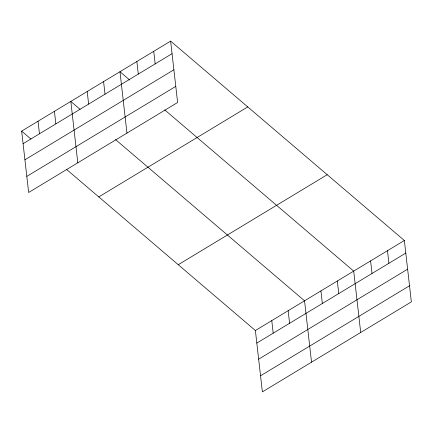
<?xml version="1.0" encoding="UTF-8"?>
<svg xmlns="http://www.w3.org/2000/svg" width="433" height="433" viewBox="0 0 433 433"><rect width="100%" height="100%" fill="white"/><g stroke="black" fill="none" stroke-linecap="round" stroke-linejoin="round"><path stroke-width="0.65" d="M170.624 41.113L177.617 102.491L28.643 192.496L21.65 131.118L170.624 41.113L404.357 240.504L411.35 301.882L262.376 391.887L255.383 330.509L66.384 169.281M23.084 143.691L172.053 53.687M24.919 159.799L173.887 69.789M26.808 176.388L175.782 86.383M98.784 196.918L247.757 106.913M178.25 264.709L327.224 174.705M255.383 330.509L404.357 240.504M256.818 343.082L405.791 253.078M258.653 359.184L407.626 269.18M260.542 375.779L409.515 285.775M129.743 80.051L119.973 71.716L126.966 133.093M164.708 109.879L353.707 271.107L360.7 332.479M80.067 109.316L70.812 101.419L77.805 162.792M115.546 139.583L304.545 300.811L311.538 362.183M21.65 131.118L30.905 139.015M387.475 250.707L388.904 263.275M370.588 260.904L372.023 273.477M337.318 281.006L338.752 293.579M320.934 290.906L322.363 303.479M288.156 310.71L289.59 323.278M271.772 320.609L273.201 333.177M153.737 51.316L155.171 63.884M136.855 61.518L138.289 74.086M103.584 81.615L105.019 94.188M87.195 91.52L88.63 104.088M54.423 111.319L55.857 123.892M38.039 121.218L39.468 133.792"/></g></svg>
